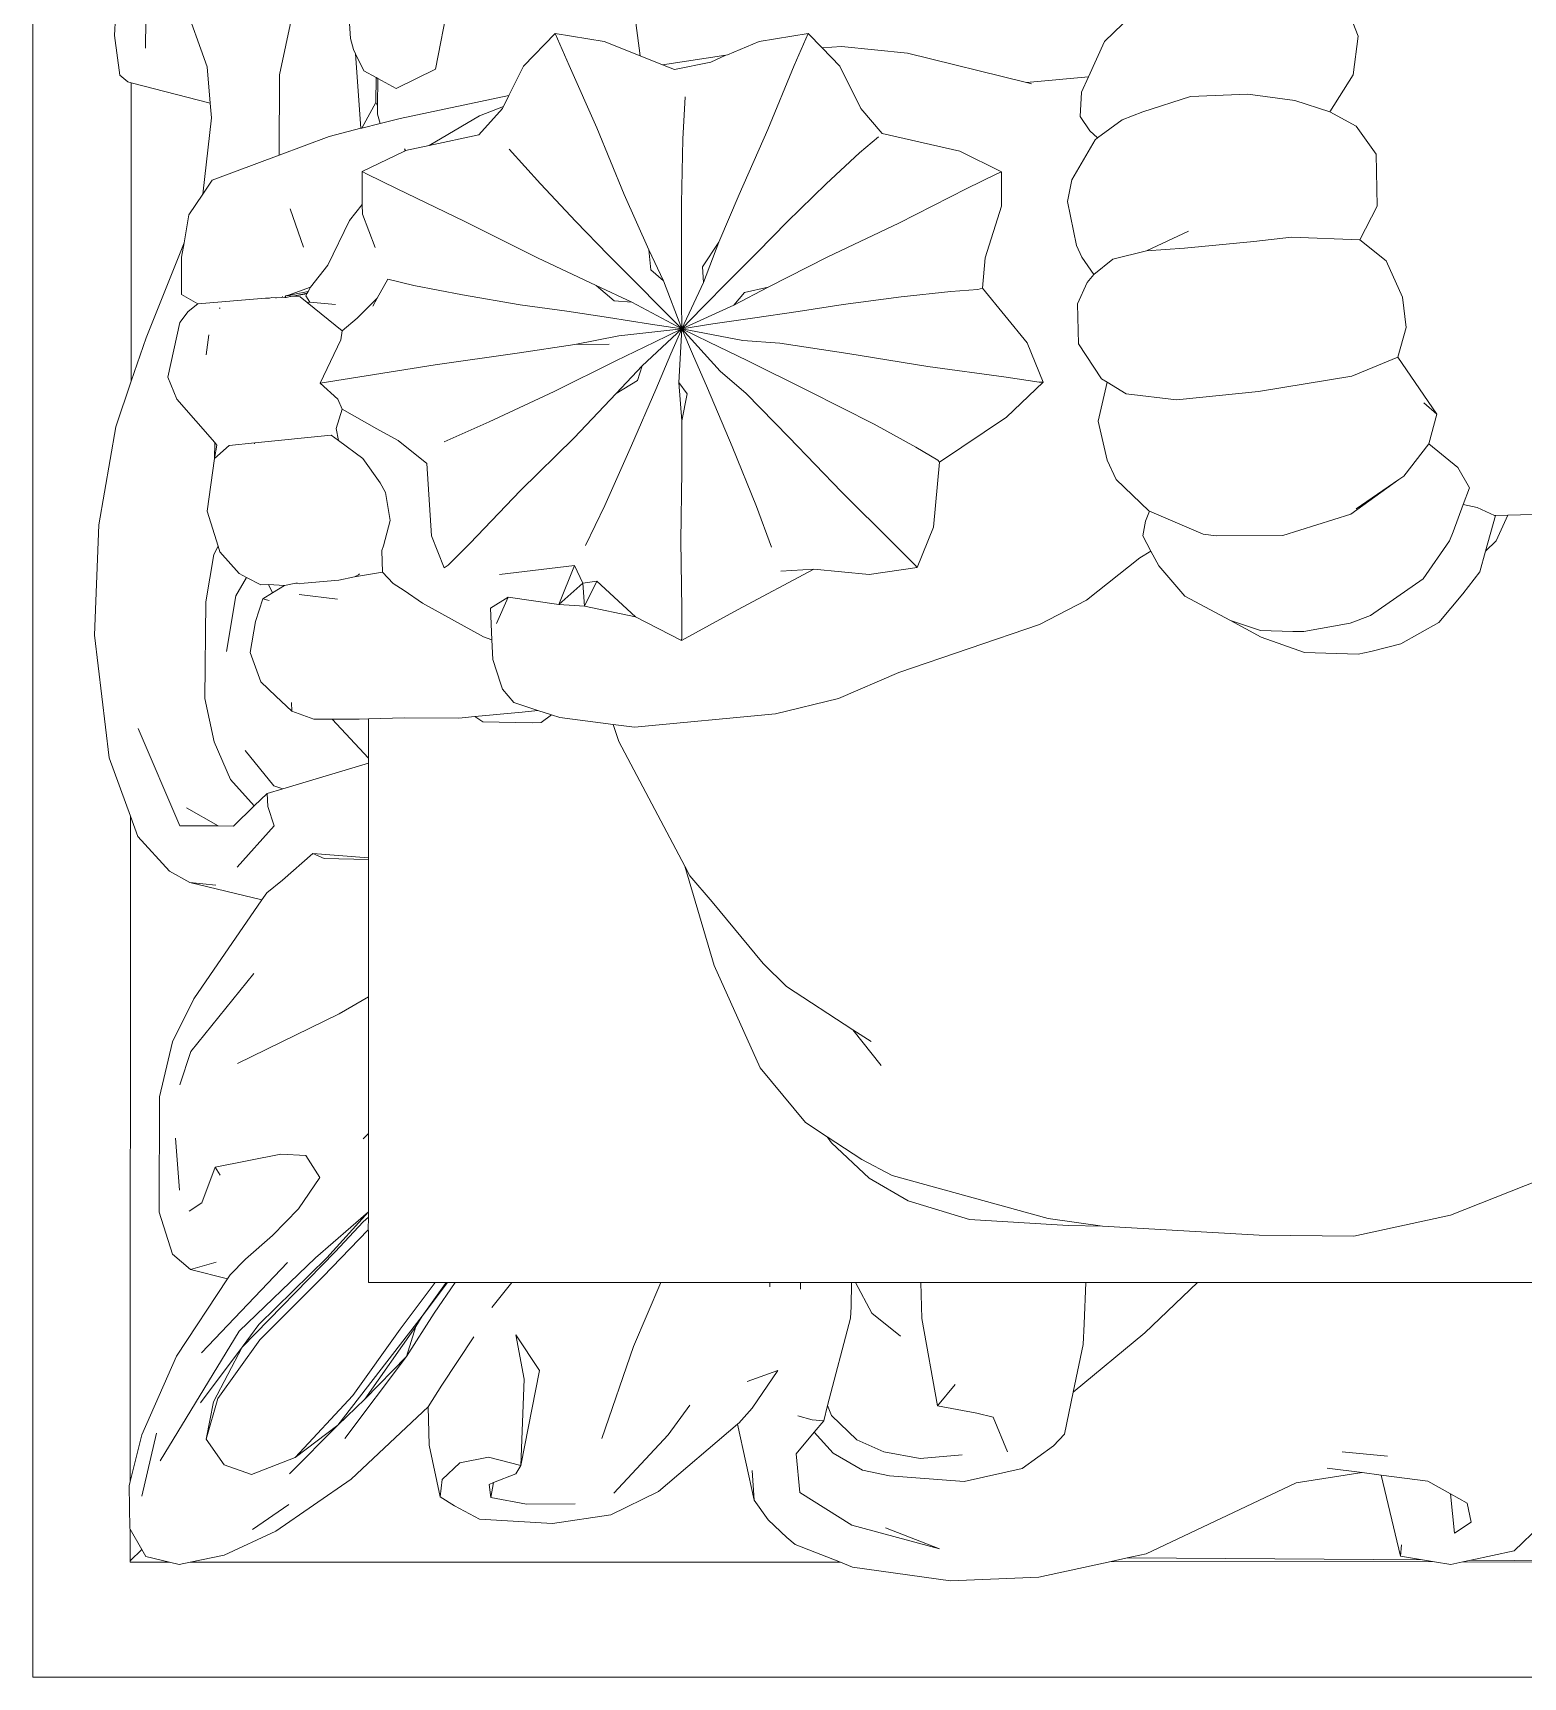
# Model space of a CAD drawing. Header units: millimetres. Extents: x 75500 to 345360, y -224327 to 19532.
# Drawn here: x 129408.6 to 129546.4, y -24511.4 to -24359.4 of the extents above; entities that cross this region are included whole.
import ezdxf

# ---------------------------------------------------------------- set-up
doc = ezdxf.new("R2010")
doc.units = ezdxf.units.MM
doc.header["$LTSCALE"] = 0.01
doc.layers.add('hatch', color=251, linetype='Continuous', lineweight=0)

# ---------------------------------------------------------------- blocks, each defined once
blk = doc.blocks.new('GANESH')
at = {"layer": 'hatch'}
for p, q in [((967172.573, -141110.717), (967172.573, -140963.904)), ((967167.722, -141036.725), (967167.634, -141049.982)), ((967167.722, -141036.725), (967167.705, -141050.319)), ((967123.498, -141048.418), (967123.412, -141045.253)), ((967151.564, -141047.07), (967153.055, -141050.839)), ((967155.906, -141061.525), (967155.906, -141047.399)), ((967167.244, -141048.153), (967166.171, -141047.035)), ((967167.244, -141048.153), (967167.634, -141049.982)), ((967124.585, -141048.906), (967123.498, -141048.418)), ((967123.513, -141048.945), (967123.498, -141048.418)), ((967123.514, -141048.981), (967123.172, -141049.713)), ((967123.513, -141048.945), (967125.013, -141049.357)), ((967123.514, -141048.981), (967123.513, -141048.945)), ((967125.013, -141049.357), (967124.585, -141048.906)), ((967125.013, -141049.357), (967125.897, -141049.6)), ((967122.347, -141050.043), (967121.484, -141050.535)), ((967123.05, -141050.307), (967122.347, -141050.043)), ((967123.172, -141049.713), (967123.05, -141050.307)), ((967125.897, -141049.6), (967126.823, -141050.32)), ((967165.223, -141050.131), (967164.829, -141050.84)), ((967166.023, -141049.974), (967165.223, -141050.131)), ((967166.492, -141050.673), (967166.023, -141049.974)), ((967167.634, -141049.982), (967167.705, -141050.319)), ((967120.484, -141051.759), (967121.484, -141050.535)), ((967124.196, -141050.727), (967123.05, -141050.307)), ((967124.196, -141050.727), (967124.575, -141050.881)), ((967126.18, -141051.994), (967124.575, -141050.881)), ((967128.028, -141051.338), (967126.823, -141050.32)), ((967153.055, -141050.839), (967153.95, -141054.93)), ((967164.829, -141050.84), (967164.293, -141051.805)), ((967166.492, -141050.673), (967164.829, -141050.84)), ((967167.704, -141051.513), (967167.815, -141050.832)), ((967167.705, -141050.319), (967167.815, -141050.832)), ((967119.236, -141051.421), (967116.826, -141053.059)), ((967118.759, -141051.966), (967119.236, -141051.421)), ((967119.236, -141051.421), (967120.484, -141051.759)), ((967128.933, -141052.939), (967128.028, -141051.338)), ((967167.704, -141051.513), (967167.62, -141052.027)), ((967167.704, -141051.513), (967167.687, -141065.177)), ((967120.484, -141051.759), (967121.856, -141052.812)), ((967127.731, -141054.227), (967126.18, -141051.994)), ((967164.293, -141051.805), (967164.038, -141053.77)), ((967167.62, -141052.027), (967167.468, -141052.959)), ((967167.62, -141052.027), (967167.539, -141064.491)), ((967114.293, -141052.864), (967112.754, -141053.565)), ((967115.575, -141052.716), (967114.293, -141052.864)), ((967116.826, -141053.059), (967115.575, -141052.716)), ((967121.997, -141053.02), (967121.856, -141052.812)), ((967121.997, -141053.02), (967123.45, -141055.045)), ((967123.227, -141054.827), (967121.997, -141053.02)), ((967128.933, -141052.939), (967129.253, -141054.209)), ((967164.038, -141053.77), (967167.468, -141052.959)), ((967167.468, -141052.959), (967166.989, -141052.914)), ((967112.754, -141053.565), (967111.866, -141054.665)), ((967116.826, -141053.059), (967117.627, -141055.014)), ((967163.062, -141055.423), (967163.237, -141053.498)), ((967108.249, -141053.984), (967107.063, -141054.824)), ((967110.442, -141053.94), (967108.249, -141053.984)), ((967111.866, -141054.665), (967110.442, -141053.94)), ((967127.731, -141054.227), (967128.058, -141055.073)), ((967129.362, -141054.741), (967129.253, -141054.209)), ((967164.038, -141053.77), (967163.934, -141054.572)), ((967103.268, -141054.738), (967102.435, -141055.064)), ((967104.904, -141054.948), (967103.268, -141054.738)), ((967106.456, -141055.944), (967104.904, -141054.948)), ((967107.063, -141054.824), (967106.456, -141055.944)), ((967111.866, -141054.665), (967111.755, -141057.552)), ((967117.627, -141055.014), (967118.271, -141058.949)), ((967124.359, -141057.923), (967123.45, -141055.045)), ((967128.411, -141057.037), (967128.058, -141055.073)), ((967129.362, -141054.741), (967129.299, -141057.004)), ((967153.91, -141058.919), (967153.95, -141054.93)), ((967163.934, -141054.572), (967163.743, -141056.046)), ((967163.934, -141054.572), (967164.369, -141057.36)), ((967105.984, -141057.416), (967106.456, -141055.944)), ((967128.413, -141057.504), (967128.411, -141057.037)), ((967128.645, -141058.832), (967129.299, -141057.004)), ((967105.984, -141057.416), (967105.719, -141059.398)), ((967111.936, -141059.148), (967111.755, -141057.552)), ((967128.413, -141057.504), (967128.361, -141058.87)), ((967167.367, -141063.701), (967164.369, -141057.36)), ((967124.366, -141060.743), (967124.359, -141057.923)), ((967112.222, -141062.072), (967111.936, -141059.148)), ((967118.623, -141062.413), (967118.271, -141058.949)), ((967128.645, -141058.832), (967127.939, -141060.135)), ((967127.939, -141060.135), (967128.361, -141058.87)), ((967153.529, -141065.545), (967153.91, -141058.919)), ((967105.719, -141059.398), (967105.818, -141061.817)), ((967126.912, -141062.057), (967127.939, -141060.135)), ((967123.322, -141063.553), (967124.299, -141061.293)), ((967124.366, -141060.743), (967124.299, -141061.293)), ((967106.456, -141063.842), (967105.818, -141061.817)), ((967112.339, -141063.675), (967111.504, -141061.912)), ((967125.632, -141063.165), (967126.912, -141062.057)), ((967158.037, -141063.756), (967155.906, -141061.525)), ((967155.906, -141066.241), (967155.906, -141061.525)), ((967112.339, -141063.675), (967112.222, -141062.072)), ((967118.37, -141064.536), (967118.623, -141062.413)), ((967125.632, -141063.165), (967125.013, -141063.492)), ((967106.456, -141063.842), (967106.796, -141064.705)), ((967112.683, -141065.107), (967112.339, -141063.675)), ((967123.31, -141063.582), (967121.99, -141064.957)), ((967123.31, -141063.582), (967123.322, -141063.553)), ((967123.744, -141063.718), (967123.322, -141063.553)), ((967124.364, -141063.836), (967123.744, -141063.718)), ((967125.013, -141063.492), (967124.364, -141063.836)), ((967125.013, -141063.492), (967125.299, -141063.965)), ((967125.299, -141063.965), (967127.085, -141066.213)), ((967160.542, -141066.777), (967158.037, -141063.756)), ((967167.539, -141064.491), (967167.367, -141063.701)), ((967102.742, -141064.684), (967103.487, -141065.456)), ((967107.566, -141065.753), (967106.796, -141064.705)), ((967118.37, -141064.536), (967117.879, -141065.343)), ((967167.687, -141065.177), (967167.539, -141064.491)), ((967104.988, -141066.131), (967103.487, -141065.456)), ((967113.334, -141065.909), (967112.683, -141065.107)), ((967117.879, -141065.343), (967117.736, -141065.579)), ((967119.523, -141065.723), (967117.879, -141065.343)), ((967121.17, -141065.342), (967119.523, -141065.723)), ((967121.17, -141065.342), (967121.99, -141064.957)), ((967167.687, -141065.177), (967168.348, -141068.224)), ((967104.988, -141066.131), (967105.224, -141068.748)), ((967105.638, -141066.423), (967104.988, -141066.131)), ((967107.268, -141066.073), (967106.659, -141066.485)), ((967107.566, -141065.753), (967107.268, -141066.073)), ((967107.642, -141065.856), (967107.566, -141065.753)), ((967107.642, -141065.856), (967109.334, -141066.839)), ((967112.6, -141066.414), (967113.334, -141065.909)), ((967113.672, -141066.18), (967113.334, -141065.909)), ((967114.569, -141066.599), (967113.672, -141066.18)), ((967117.736, -141065.579), (967116.254, -141066.556)), ((967128.115, -141068.194), (967127.085, -141066.213)), ((967153.207, -141067.839), (967153.529, -141065.545)), ((967153.504, -141066.984), (967153.529, -141065.545)), ((967106.659, -141066.485), (967105.638, -141066.423)), ((967109.334, -141066.839), (967110.25, -141067.018)), ((967110.25, -141067.018), (967112.102, -141066.633)), ((967112.6, -141066.414), (967112.102, -141066.633)), ((967114.569, -141066.599), (967116.254, -141066.556)), ((967157.646, -141066.313), (967155.906, -141066.241)), ((967155.906, -141073.208), (967155.906, -141066.241)), ((967158.522, -141066.358), (967157.646, -141066.313)), ((967158.522, -141066.358), (967160.542, -141066.777)), ((967160.542, -141066.777), (967162.31, -141067.143)), ((967153.24, -141071.157), (967153.504, -141066.984)), ((967162.808, -141067.611), (967162.31, -141067.143)), ((967162.808, -141067.611), (967163.76, -141068.932)), ((967117.882, -141068.052), (967116.224, -141068.717)), ((967117.673, -141069.61), (967117.88, -141068.215)), ((967117.88, -141068.215), (967117.882, -141068.052)), ((967119.363, -141069.597), (967117.882, -141068.052)), ((967130.146, -141074.143), (967128.115, -141068.194)), ((967153.207, -141067.839), (967151.383, -141074.421)), ((967168.348, -141068.224), (967168.51, -141071.965)), ((967105.224, -141068.748), (967103.985, -141073.777)), ((967105.276, -141068.534), (967105.224, -141068.748)), ((967116.224, -141068.717), (967113.906, -141070.608)), ((967163.76, -141068.932), (967164.315, -141071.388)), ((967117.215, -141072.911), (967117.673, -141069.61)), ((967119.363, -141069.597), (967121.26, -141072.423)), ((967163.052, -141069.546), (967161.59, -141070.152)), ((967108.992, -141069.812), (967108.125, -141071.565)), ((967110.447, -141069.803), (967108.992, -141069.812)), ((967109.101, -141070.036), (967108.992, -141069.812)), ((967109.705, -141071.27), (967109.101, -141070.036)), ((967110.447, -141069.803), (967112.632, -141070.494)), ((967161.59, -141070.152), (967161.429, -141070.845)), ((967112.632, -141070.494), (967113.906, -141070.608)), ((967113.964, -141070.801), (967113.906, -141070.608)), ((967114.047, -141071.95), (967113.964, -141070.801)), ((967161.429, -141070.845), (967161.112, -141072.51)), ((967108.125, -141071.565), (967107.383, -141074.844)), ((967111.158, -141074.138), (967109.705, -141071.27)), ((967152.46, -141073.747), (967153.24, -141071.157)), ((967161.112, -141072.51), (967160.209, -141071.761)), ((967163.19, -141071.473), (967163.337, -141073.237)), ((967164.315, -141071.388), (967164.075, -141074.535)), ((967114.275, -141074.048), (967114.047, -141071.95)), ((967121.26, -141072.423), (967121.175, -141072.498)), ((967123.997, -141072.678), (967121.26, -141072.423)), ((967167.148, -141072.424), (967166.152, -141076.124)), ((967167.148, -141072.424), (967166.269, -141074.7)), ((967167.922, -141076.096), (967168.51, -141071.965)), ((967116.668, -141076.299), (967117.215, -141072.911)), ((967121.175, -141072.498), (967120.623, -141073.427)), ((967125.71, -141073.361), (967123.997, -141072.678)), ((967155.906, -141073.208), (967157.419, -141073.173)), ((967157.419, -141073.173), (967161.112, -141072.51)), ((967103.985, -141073.777), (967103.706, -141076.569)), ((967120.623, -141073.427), (967119.652, -141075.19)), ((967125.609, -141073.452), (967124.687, -141074.371)), ((967125.71, -141073.361), (967125.609, -141073.452)), ((967125.71, -141073.361), (967126, -141075.396)), ((967151.504, -141075.39), (967152.46, -141073.747)), ((967155.906, -141075.973), (967155.906, -141073.208)), ((967163.055, -141074.77), (967163.337, -141073.237)), ((967112.59, -141077.143), (967111.158, -141074.138)), ((967114.599, -141076.495), (967114.275, -141074.048)), ((967124.687, -141074.371), (967122.513, -141076.565)), ((967130.146, -141074.143), (967131.247, -141076.691)), ((967151.383, -141074.421), (967150.711, -141075.708)), ((967157.206, -141075.284), (967158.172, -141074.066)), ((967164.075, -141074.535), (967163.825, -141075.673)), ((967107.383, -141074.844), (967106.318, -141075.745)), ((967108.2, -141075.805), (967107.514, -141074.994)), ((967119.652, -141075.19), (967118.247, -141077.968)), ((967145.234, -141076.08), (967146.734, -141074.886)), ((967163.055, -141074.77), (967162.544, -141075.921)), ((967106.318, -141075.745), (967104.536, -141076.632)), ((967109.506, -141077.216), (967108.2, -141075.805)), ((967126, -141075.396), (967125.78, -141077.726)), ((967145.234, -141076.08), (967145.731, -141075.316)), ((967149.754, -141077.162), (967150.711, -141075.708)), ((967150.006, -141076.98), (967151.504, -141075.39)), ((967157.206, -141075.284), (967155.906, -141075.973)), ((967162.544, -141075.921), (967161.518, -141076.992)), ((967163.112, -141076.92), (967163.825, -141075.673)), ((967103.706, -141076.569), (967103.765, -141077.38)), ((967104.536, -141076.632), (967103.765, -141077.38)), ((967114.897, -141078.396), (967114.599, -141076.495)), ((967116.227, -141079.163), (967116.668, -141076.299)), ((967122.513, -141076.565), (967120.208, -141078.785)), ((967143.409, -141078.883), (967145.234, -141076.08)), ((967155.906, -141076.136), (967155.906, -141075.973)), ((967156.937, -141076.154), (967155.906, -141076.136)), ((967155.906, -141078.299), (967155.906, -141076.136)), ((967157.407, -141076.176), (967156.937, -141076.154)), ((967157.407, -141076.176), (967161.102, -141077.151)), ((967166.152, -141076.124), (967164.781, -141078.328)), ((967167.722, -141076.611), (967166.977, -141078.523)), ((967167.722, -141076.611), (967167.721, -141104.068)), ((967167.922, -141076.096), (967167.722, -141076.611)), ((967111.107, -141078.859), (967109.506, -141077.216)), ((967113.861, -141079.662), (967112.59, -141077.143)), ((967131.247, -141076.691), (967131.894, -141079.348)), ((967149.15, -141078.08), (967149.754, -141077.162)), ((967149.754, -141077.162), (967150.006, -141076.98)), ((967161.518, -141076.992), (967161.102, -141077.151)), ((967161.102, -141077.151), (967161.751, -141077.307)), ((967161.751, -141077.307), (967161.709, -141077.802)), ((967162.23, -141077.711), (967161.751, -141077.307)), ((967162.23, -141077.711), (967163.112, -141076.92)), ((967103.765, -141077.38), (967103.152, -141077.975)), ((967103.152, -141077.975), (967103.487, -141080.047)), ((967103.376, -141078.07), (967103.152, -141077.975)), ((967118.247, -141077.968), (967116.966, -141080.549)), ((967127.492, -141080.958), (967125.78, -141077.726)), ((967125.78, -141077.726), (967125.86, -141079.12)), ((967161.709, -141077.802), (967161.532, -141078.412)), ((967163.144, -141078.483), (967162.23, -141077.711)), ((967104.504, -141078.561), (967103.376, -141078.07)), ((967107.202, -141079.674), (967104.504, -141078.561)), ((967114.897, -141078.396), (967115.179, -141080.323)), ((967146.838, -141080.001), (967149.15, -141078.08)), ((967156.187, -141078.3), (967155.906, -141078.299)), ((967155.906, -141079.595), (967155.906, -141078.299)), ((967164.781, -141078.328), (967163.144, -141078.483)), ((967166.67, -141078.872), (967166.977, -141078.523)), ((967112.396, -141080.116), (967111.107, -141078.859)), ((967116.114, -141080.735), (967116.227, -141079.163)), ((967118.352, -141080.593), (967120.208, -141078.785)), ((967131.894, -141079.348), (967132.45, -141085.3)), ((967142.43, -141079.866), (967143.409, -141078.883)), ((967160.09, -141080.546), (967159.617, -141079.251)), ((967161.211, -141080.332), (967159.617, -141079.251)), ((967166.67, -141078.872), (967165.927, -141079.666)), ((967103.487, -141080.047), (967104.058, -141081.379)), ((967109.953, -141080.892), (967107.202, -141079.674)), ((967112.396, -141080.116), (967113.584, -141081.301)), ((967113.861, -141079.662), (967114.087, -141080.655)), ((967114.624, -141081.112), (967113.861, -141079.662)), ((967124.853, -141079.513), (967123.137, -141080.154)), ((967139.828, -141082.025), (967142.43, -141079.866)), ((967142.511, -141081.945), (967146.838, -141080.001)), ((967156.086, -141079.589), (967155.906, -141079.595)), ((967155.906, -141084.198), (967155.906, -141079.595)), ((967165.927, -141079.666), (967165.105, -141080.251)), ((967114.624, -141081.112), (967114.087, -141080.655)), ((967115.42, -141081.997), (967115.179, -141080.323)), ((967115.621, -141083.304), (967116.114, -141080.735)), ((967116.966, -141080.549), (967116.186, -141082.154)), ((967117.418, -141081.688), (967118.352, -141080.593)), ((967123.137, -141080.154), (967120.594, -141081.177)), ((967161.842, -141080.9), (967161.211, -141080.332)), ((967161.894, -141080.961), (967165.105, -141080.251)), ((967165.105, -141080.251), (967163.848, -141080.333)), ((967104.058, -141081.379), (967104.063, -141081.448)), ((967104.479, -141084.118), (967104.063, -141081.448)), ((967104.063, -141081.448), (967104.362, -141082.088)), ((967111.964, -141081.739), (967109.953, -141080.892)), ((967114.742, -141082.452), (967113.584, -141081.301)), ((967115.621, -141083.304), (967114.624, -141081.112)), ((967120.594, -141081.177), (967118.136, -141082.227)), ((967127.492, -141080.958), (967128.791, -141083.314)), ((967161.866, -141080.923), (967161.842, -141080.9)), ((967161.894, -141080.961), (967161.866, -141080.923)), ((967164.726, -141084.297), (967161.894, -141080.961)), ((967104.362, -141082.088), (967104.679, -141083.62)), ((967111.964, -141081.739), (967113.005, -141082.434)), ((967113.667, -141082.386), (967111.964, -141081.739)), ((967115.42, -141081.997), (967115.621, -141083.304)), ((967115.621, -141083.304), (967117.418, -141081.688)), ((967116.186, -141082.154), (967115.621, -141083.304)), ((967142.511, -141081.945), (967138.316, -141083.186)), ((967139.828, -141082.025), (967138.731, -141082.966)), ((967113.667, -141082.386), (967113.005, -141082.434)), ((967113.667, -141082.386), (967115.621, -141083.304)), ((967115.621, -141083.304), (967114.742, -141082.452)), ((967116.683, -141082.853), (967115.621, -141083.304)), ((967118.136, -141082.227), (967116.683, -141082.853)), ((967107.614, -141083.258), (967105.831, -141083.159)), ((967110.324, -141083.316), (967107.614, -141083.258)), ((967110.324, -141083.316), (967114.473, -141083.316)), ((967115.621, -141083.304), (967113.606, -141084.088)), ((967115.621, -141083.304), (967114.473, -141083.316)), ((967115.621, -141083.304), (967114.498, -141085.42)), ((967114.749, -141084.185), (967115.621, -141083.304)), ((967115.427, -141084.633), (967115.621, -141083.304)), ((967116.189, -141084.459), (967115.621, -141083.304)), ((967115.621, -141083.304), (967115.918, -141085.973)), ((967117.191, -141084.981), (967115.621, -141083.304)), ((967116.687, -141083.766), (967115.621, -141083.304)), ((967117.898, -141083.427), (967115.621, -141083.304)), ((967117.898, -141083.427), (967118.375, -141083.078)), ((967119.518, -141083.304), (967117.898, -141083.427)), ((967119.518, -141083.304), (967118.375, -141083.078)), ((967121.643, -141083.302), (967119.518, -141083.304)), ((967124.563, -141083.345), (967121.643, -141083.302)), ((967127.454, -141083.304), (967124.563, -141083.345)), ((967128.663, -141083.304), (967127.454, -141083.304)), ((967128.791, -141083.314), (967127.789, -141085.27)), ((967128.791, -141083.314), (967128.663, -141083.304)), ((967133.051, -141085.971), (967138.316, -141083.186)), ((967138.316, -141083.186), (967138.731, -141082.966)), ((967162.344, -141083.889), (967161.092, -141082.971)), ((967104.479, -141084.118), (967104.098, -141085.063)), ((967104.679, -141083.62), (967104.479, -141084.118)), ((967113.606, -141084.088), (967112.286, -141084.7)), ((967113.131, -141084.619), (967113.606, -141084.088)), ((967114.749, -141084.185), (967113.677, -141085.255)), ((967118.192, -141084.411), (967116.687, -141083.766)), ((967158.611, -141085.345), (967155.906, -141084.198)), ((967155.906, -141090.489), (967155.906, -141084.198)), ((967164.806, -141086.176), (967162.344, -141083.889)), ((967109.948, -141085.744), (967112.286, -141084.7)), ((967113.131, -141084.619), (967112.286, -141084.7)), ((967115.153, -141086.4), (967115.427, -141084.633)), ((967116.984, -141086.094), (967116.189, -141084.459)), ((967117.807, -141085.177), (967117.191, -141084.981)), ((967117.191, -141084.981), (967118.353, -141086.078)), ((967120.556, -141085.428), (967118.192, -141084.411)), ((967164.726, -141084.297), (967165.717, -141086.309)), ((967104.098, -141085.063), (967102.705, -141085.243)), ((967104.098, -141085.063), (967103.487, -141086.581)), ((967112.502, -141086.417), (967113.677, -141085.255)), ((967114.498, -141085.42), (967113.797, -141086.928)), ((967114.445, -141086.162), (967114.498, -141085.42)), ((967117.807, -141085.177), (967118.353, -141086.078)), ((967123.093, -141086.561), (967120.556, -141085.428)), ((967127.789, -141085.27), (967126.284, -141086.893)), ((967127.789, -141085.27), (967127.342, -141087.415)), ((967132.333, -141086.2), (967132.45, -141085.3)), ((967162.498, -141086.68), (967158.611, -141085.345)), ((967109.948, -141085.744), (967107.143, -141086.893)), ((967114.445, -141086.162), (967113.797, -141086.928)), ((967116.29, -141087.83), (967115.918, -141085.973)), ((967118.273, -141088.699), (967116.984, -141086.094)), ((967120.226, -141087.857), (967118.353, -141086.078)), ((967132.04, -141088.454), (967132.333, -141086.2)), ((967133.051, -141085.971), (967132.333, -141086.2)), ((967165.717, -141086.309), (967166.087, -141088.771)), ((967103.152, -141088.651), (967103.487, -141086.581)), ((967107.143, -141086.893), (967104.504, -141088.068)), ((967112.502, -141086.417), (967111.098, -141087.79)), ((967112.633, -141089.408), (967113.797, -141086.928)), ((967115.153, -141086.4), (967114.883, -141088.166)), ((967116.279, -141086.382), (967116.29, -141087.83)), ((967124.775, -141087.375), (967123.093, -141086.561)), ((967126.368, -141087.494), (967126.284, -141086.893)), ((967127.342, -141087.415), (967126.284, -141086.893)), ((967126.368, -141087.494), (967125.626, -141087.835)), ((967127.342, -141087.415), (967126.368, -141087.494)), ((967127.272, -141088.503), (967126.368, -141087.494)), ((967127.272, -141088.503), (967127.342, -141087.415)), ((967104.504, -141088.068), (967103.376, -141088.556)), ((967111.098, -141087.79), (967109.509, -141089.278)), ((967114.608, -141090.13), (967114.883, -141088.166)), ((967116.661, -141090.262), (967116.29, -141087.83)), ((967122.46, -141090.121), (967120.226, -141087.857)), ((967125.999, -141091.006), (967125.626, -141087.835)), ((967127.272, -141088.503), (967125.626, -141087.835)), ((967132.04, -141088.454), (967131.927, -141088.806)), ((967165.256, -141087.808), (967165.267, -141089.869)), ((967103.376, -141088.556), (967103.152, -141088.651)), ((967103.152, -141088.651), (967104.536, -141089.995)), ((967119.552, -141091.448), (967118.273, -141088.699)), ((967127.272, -141088.503), (967126.958, -141090.636)), ((967131.927, -141088.806), (967131.74, -141089.387)), ((967132.248, -141089.25), (967131.927, -141088.806)), ((967166.087, -141088.771), (967165.9, -141091.846)), ((967109.509, -141089.278), (967108.038, -141090.603)), ((967111.09, -141092.465), (967112.633, -141089.408)), ((967131.74, -141089.387), (967131.413, -141090.404)), ((967131.74, -141089.387), (967131.818, -141090.047)), ((967132.262, -141089.635), (967132.225, -141091.706)), ((967132.248, -141089.25), (967132.262, -141089.635)), ((967159.627, -141089.322), (967158.115, -141090.317)), ((967163.637, -141090.111), (967159.627, -141089.322)), ((967104.536, -141089.995), (967105.766, -141090.608)), ((967114.192, -141092.568), (967114.608, -141090.13)), ((967117.148, -141093.726), (967116.661, -141090.262)), ((967124.687, -141092.259), (967122.46, -141090.121)), ((967131.413, -141090.404), (967130.846, -141090.879)), ((967132.003, -141092.056), (967131.818, -141090.047)), ((967155.906, -141090.489), (967156.96, -141091.33)), ((967155.906, -141092.879), (967155.906, -141090.489)), ((967159.982, -141089.966), (967158.115, -141090.317)), ((967163.637, -141090.111), (967159.982, -141089.966)), ((967163.637, -141090.111), (967163.288, -141091.475)), ((967163.987, -141090.324), (967163.637, -141090.111)), ((967164.356, -141091.258), (967163.987, -141090.324)), ((967164.987, -141091.373), (967165.267, -141089.869)), ((967105.766, -141090.608), (967106.741, -141095.207)), ((967105.766, -141090.608), (967106.239, -141090.844)), ((967106.239, -141090.844), (967106.634, -141091.855)), ((967106.239, -141090.844), (967106.318, -141090.883)), ((967107.435, -141091.879), (967106.318, -141090.883)), ((967127.421, -141091.393), (967126.958, -141090.636)), ((967128.071, -141091.138), (967126.958, -141090.636)), ((967130.631, -141090.951), (967129.587, -141091.291)), ((967130.631, -141090.951), (967130.846, -141090.879)), ((967107.885, -141093.981), (967106.634, -141091.855)), ((967107.435, -141091.879), (967107.885, -141093.981)), ((967120.399, -141093.349), (967119.552, -141091.448)), ((967128.639, -141091.683), (967127.217, -141094.262)), ((967127.421, -141091.393), (967128.769, -141091.33)), ((967128.639, -141091.683), (967128.769, -141091.33)), ((967128.769, -141091.33), (967129.587, -141091.291)), ((967132.225, -141091.706), (967132.003, -141092.056)), ((967163.288, -141091.475), (967163.519, -141092.683)), ((967164.987, -141091.373), (967164.356, -141091.258)), ((967164.43, -141091.445), (967164.356, -141091.258)), ((967164.987, -141091.373), (967164.43, -141091.445)), ((967165.34, -141092.914), (967165.9, -141091.846)), ((967109.705, -141095.358), (967111.09, -141092.465)), ((967113.79, -141094.622), (967114.192, -141092.568)), ((967125.609, -141093.177), (967124.687, -141092.259)), ((967132.065, -141092.725), (967132.003, -141092.056)), ((967160.247, -141093.438), (967158.193, -141092.096)), ((967104.653, -141093.707), (967101.845, -141093.155)), ((967125.719, -141093.339), (967125.609, -141093.177)), ((967132.065, -141092.725), (967132.051, -141095.026)), ((967155.906, -141092.879), (967157.198, -141093.765)), ((967155.906, -141093.204), (967155.906, -141092.879)), ((967157.327, -141094.273), (967155.906, -141093.204)), ((967155.906, -141093.264), (967155.906, -141093.204)), ((967156.042, -141093.363), (967155.906, -141093.264)), ((967155.906, -141093.721), (967155.906, -141093.264)), ((967164.219, -141093.424), (967163.519, -141092.683)), ((967165.34, -141092.914), (967164.962, -141093.512)), ((967105.473, -141095.373), (967104.653, -141093.707)), ((967107.885, -141093.981), (967108.099, -141094.98)), ((967117.921, -141098.581), (967117.148, -141093.726)), ((967124.375, -141093.881), (967121.313, -141094.081)), ((967124.375, -141093.881), (967125.719, -141093.339)), ((967157.878, -141095.197), (967155.906, -141093.721)), ((967155.906, -141096.546), (967155.906, -141093.721)), ((967157.327, -141094.273), (967156.042, -141093.363)), ((967159.025, -141094.932), (967157.198, -141093.765)), ((967161.159, -141094.026), (967160.247, -141093.438)), ((967162.778, -141093.978), (967161.159, -141094.026)), ((967162.778, -141093.978), (967164.962, -141093.512)), ((967164.962, -141093.512), (967164.219, -141093.424)), ((967113.531, -141095.728), (967113.79, -141094.622)), ((967121.313, -141094.081), (967120.343, -141095.284)), ((967127.217, -141094.262), (967126.684, -141095.031)), ((967161.934, -141097.833), (967157.327, -141094.273)), ((967157.759, -141094.542), (967157.327, -141094.273)), ((967159.025, -141094.932), (967157.759, -141094.542)), ((967157.759, -141094.542), (967160.831, -141096.701)), ((967161.159, -141094.026), (967164.209, -141097.276)), ((967105.473, -141095.373), (967105.054, -141096.145)), ((967106.955, -141096.054), (967106.741, -141095.207)), ((967108.099, -141094.98), (967108.025, -141095.025)), ((967108.126, -141095.023), (967108.099, -141094.98)), ((967108.989, -141096.814), (967108.126, -141095.023)), ((967109.101, -141096.59), (967109.705, -141095.358)), ((967120.343, -141095.284), (967119.849, -141096.191)), ((967126.684, -141095.031), (967126.376, -141095.505)), ((967132.051, -141095.026), (967132.095, -141096.546)), ((967160.681, -141097.203), (967157.878, -141095.197)), ((967159.025, -141094.932), (967162.499, -141097.536)), ((967159.025, -141094.932), (967160.831, -141096.701)), ((967106.556, -141096.158), (967106.955, -141096.054)), ((967107.148, -141096.819), (967106.955, -141096.054)), ((967113.531, -141095.728), (967114.329, -141096.168)), ((967121.104, -141096.775), (967122.136, -141096.05)), ((967122.543, -141095.819), (967122.136, -141096.05)), ((967123.718, -141095.621), (967122.543, -141095.819)), ((967124.789, -141095.901), (967123.718, -141095.621)), ((967124.985, -141095.975), (967124.789, -141095.901)), ((967125.9, -141095.945), (967124.985, -141095.975)), ((967126.376, -141095.505), (967125.9, -141095.945)), ((967126.099, -141097.136), (967125.9, -141095.945)), ((967104.014, -141097.089), (967104.733, -141096.735)), ((967105.018, -141096.21), (967104.733, -141096.735)), ((967105.054, -141096.145), (967105.018, -141096.21)), ((967106.062, -141096.224), (967105.018, -141096.21)), ((967105.054, -141096.145), (967106.208, -141096.155)), ((967106.208, -141096.155), (967106.062, -141096.224)), ((967107.148, -141096.819), (967106.062, -141096.224)), ((967106.208, -141096.155), (967106.556, -141096.158)), ((967108.989, -141096.814), (967109.101, -141096.59)), ((967112.191, -141096.266), (967110.787, -141096.798)), ((967115.176, -141097.019), (967114.329, -141096.168)), ((967114.329, -141096.168), (967114.667, -141096.355)), ((967119.849, -141096.191), (967119.026, -141097.654)), ((967121.104, -141096.775), (967120.343, -141097.807)), ((967132.095, -141096.546), (967132.107, -141096.94)), ((967133.758, -141096.546), (967132.095, -141096.546)), ((967133.758, -141096.546), (967132.111, -141098.075)), ((967133.966, -141096.546), (967133.758, -141096.546)), ((967133.966, -141096.546), (967135.05, -141100.165)), ((967137.968, -141096.546), (967133.966, -141096.546)), ((967137.78, -141098.898), (967137.968, -141096.546)), ((967138.045, -141096.546), (967137.968, -141096.546)), ((967137.999, -141098.418), (967138.045, -141096.546)), ((967143.834, -141096.546), (967138.045, -141096.546)), ((967144.556, -141097.776), (967143.834, -141096.546)), ((967149.607, -141096.546), (967143.834, -141096.546)), ((967149.607, -141096.546), (967149.841, -141096.77)), ((967152.922, -141096.546), (967149.607, -141096.546)), ((967154.867, -141098.296), (967152.922, -141096.546)), ((967152.922, -141096.546), (967154.867, -141098.777)), ((967152.922, -141096.546), (967153.139, -141096.546)), ((967153.139, -141096.546), (967153.344, -141096.759)), ((967153.139, -141096.546), (967153.677, -141096.557)), ((967153.344, -141096.759), (967154.604, -141097.954)), ((967153.715, -141096.546), (967153.677, -141096.557)), ((967153.677, -141096.557), (967155.666, -141098.465)), ((967153.715, -141096.546), (967155.906, -141096.546)), ((967160.831, -141096.701), (967161.934, -141097.833)), ((967103.358, -141097.301), (967101.89, -141097.396)), ((967103.824, -141097.17), (967103.358, -141097.301)), ((967103.824, -141097.17), (967104.014, -141097.089)), ((967107.158, -141096.858), (967104.014, -141097.089)), ((967107.158, -141096.858), (967107.148, -141096.819)), ((967107.499, -141098.208), (967107.158, -141096.858)), ((967110.381, -141096.802), (967108.989, -141096.814)), ((967110.787, -141096.798), (967110.381, -141096.802)), ((967110.381, -141096.802), (967111.053, -141097.346)), ((967112.933, -141098.262), (967111.053, -141097.346)), ((967115.71, -141097.657), (967115.176, -141097.019)), ((967125.981, -141096.922), (967126.013, -141096.968)), ((967126.099, -141097.136), (967126.013, -141096.968)), ((967126.238, -141097.792), (967126.099, -141097.136)), ((967132.111, -141098.075), (967132.107, -141096.94)), ((967163.3, -141099.633), (967160.681, -141097.203)), ((967166.402, -141100.452), (967164.209, -141097.276)), ((967114.604, -141097.938), (967114.499, -141099.021)), ((967114.518, -141099.137), (967115.71, -141097.657)), ((967116.094, -141097.713), (967115.71, -141097.657)), ((967117.921, -141098.581), (967116.094, -141097.713)), ((967118.598, -141097.834), (967117.921, -141098.581)), ((967119.026, -141097.654), (967118.598, -141097.834)), ((967119.841, -141097.908), (967119.026, -141097.654)), ((967119.841, -141097.908), (967120.343, -141097.807)), ((967120.343, -141097.807), (967120.115, -141098.116)), ((967120.115, -141098.116), (967120.444, -141101.337)), ((967126.375, -141099.259), (967126.238, -141097.792)), ((967127.045, -141097.843), (967126.849, -141099.474)), ((967132.113, -141098.847), (967132.111, -141098.075)), ((967146.652, -141102.071), (967144.556, -141097.776)), ((967158.638, -141101.873), (967154.604, -141097.954)), ((967161.934, -141097.833), (967163.3, -141099.633)), ((967161.934, -141097.833), (967163.99, -141099.878)), ((967107.499, -141098.208), (967108.293, -141100.317)), ((967113.873, -141098.995), (967112.933, -141098.262)), ((967132.113, -141098.847), (967131.777, -141099.773)), ((967137.999, -141098.418), (967137.78, -141098.898)), ((967151.474, -141098.599), (967150.548, -141099.184)), ((967152.787, -141099.496), (967151.474, -141098.599)), ((967157.684, -141101.179), (967154.867, -141098.296)), ((967157.956, -141102.006), (967154.867, -141098.777)), ((967158.33, -141101.132), (967155.666, -141098.465)), ((967112.175, -141099.288), (967110.555, -141099.849)), ((967113.873, -141098.995), (967114.225, -141099.964)), ((967113.873, -141098.995), (967114.055, -141099.092)), ((967114.167, -141099.659), (967114.055, -141099.092)), ((967114.055, -141099.092), (967114.12, -141099.126)), ((967114.251, -141099.717), (967114.12, -141099.126)), ((967114.12, -141099.126), (967114.154, -141099.144)), ((967114.154, -141099.144), (967114.251, -141099.717)), ((967114.154, -141099.144), (967114.234, -141099.186)), ((967114.499, -141099.021), (967114.234, -141099.186)), ((967114.28, -141099.433), (967114.251, -141099.717)), ((967114.28, -141099.433), (967114.518, -141099.137)), ((967114.518, -141099.137), (967114.499, -141099.021)), ((967126.375, -141099.259), (967126.396, -141099.443)), ((967126.396, -141099.443), (967126.375, -141099.542)), ((967126.375, -141099.542), (967126.375, -141099.607)), ((967138.914, -141100.169), (967137.78, -141098.898)), ((967150.548, -141099.184), (967150.492, -141100.244)), ((967153.924, -141100.591), (967152.787, -141099.496)), ((967102.389, -141099.768), (967104.893, -141100.3)), ((967114.167, -141099.659), (967114.225, -141099.964)), ((967114.225, -141099.964), (967114.223, -141099.993)), ((967114.223, -141099.993), (967114.239, -141100.035)), ((967114.244, -141099.781), (967114.225, -141099.964)), ((967114.239, -141100.035), (967114.3, -141100.076)), ((967114.251, -141099.717), (967114.244, -141099.781)), ((967114.244, -141099.781), (967114.301, -141100.013)), ((967114.291, -141100.171), (967114.265, -141100.167)), ((967114.3, -141100.076), (967114.291, -141100.171)), ((967114.291, -141100.171), (967114.308, -141100.209)), ((967114.3, -141100.076), (967114.301, -141100.013)), ((967114.316, -141100.431), (967114.308, -141100.209)), ((967126.375, -141099.607), (967126.472, -141100.088)), ((967126.472, -141100.088), (967126.42, -141100.765)), ((967126.472, -141100.088), (967126.778, -141100.594)), ((967131.135, -141100.451), (967131.777, -141099.773)), ((967131.777, -141099.773), (967131.409, -141099.798)), ((967135.05, -141100.165), (967134.929, -141100.536)), ((967135.05, -141100.165), (967135.246, -141100.82)), ((967138.914, -141100.169), (967139.451, -141100.839)), ((967151.041, -141103.011), (967150.492, -141100.244)), ((967155.066, -141099.962), (967158.87, -141103.591)), ((967164.017, -141101.481), (967163.3, -141099.633)), ((967166.34, -141101.435), (967165.285, -141099.9)), ((967104.893, -141100.3), (967108.293, -141100.317)), ((967108.293, -141100.317), (967109.355, -141103.138)), ((967114.318, -141100.465), (967114.3, -141100.619)), ((967114.327, -141100.723), (967114.3, -141100.619)), ((967114.318, -141100.465), (967114.316, -141100.431)), ((967114.327, -141100.723), (967114.333, -141100.89)), ((967114.574, -141103.744), (967114.333, -141100.89)), ((967126.42, -141100.765), (967126.778, -141100.594)), ((967126.42, -141100.765), (967126.442, -141101.092)), ((967126.778, -141100.594), (967127.024, -141100.999)), ((967127.105, -141100.74), (967127.024, -141100.999)), ((967131.135, -141100.451), (967130.538, -141101.081)), ((967134.929, -141100.536), (967133.43, -141101.743)), ((967135.808, -141100.786), (967135.246, -141100.82)), ((967135.246, -141100.82), (967135.776, -141101.367)), ((967136.618, -141100.526), (967135.808, -141100.786)), ((967138.359, -141102.092), (967136.618, -141100.526)), ((967139.451, -141100.839), (967139.745, -141101.042)), ((967154.924, -141101.732), (967153.924, -141100.591)), ((967167.42, -141102.633), (967166.402, -141100.452)), ((967120.444, -141101.337), (967120.487, -141101.358)), ((967120.444, -141101.337), (967120.555, -141102.427)), ((967126.127, -141101.7), (967126.442, -141101.092)), ((967127.024, -141100.999), (967127.989, -141101.314)), ((967127.989, -141101.314), (967129.295, -141101.541)), ((967129.295, -141101.541), (967130.538, -141101.081)), ((967134.657, -141102.363), (967135.776, -141101.367)), ((967135.776, -141101.367), (967136.625, -141102.243)), ((967139.745, -141101.042), (967139.015, -141104.087)), ((967139.745, -141101.042), (967142.933, -141103.247)), ((967146.149, -141104.042), (967142.856, -141101.38)), ((967158.638, -141101.873), (967157.684, -141101.179)), ((967160.808, -141102.899), (967158.33, -141101.132)), ((967164.017, -141101.481), (967163.604, -141102.633)), ((967125.967, -141102.009), (967125.044, -141102.819)), ((967125.967, -141102.009), (967126.127, -141101.7)), ((967126.901, -141102.147), (967126.127, -141101.7)), ((967129.254, -141102.541), (967126.901, -141102.147)), ((967136.625, -141102.243), (967136.623, -141102.886)), ((967154.924, -141101.732), (967155.578, -141102.38)), ((967163.432, -141105.338), (967157.956, -141102.006)), ((967160.942, -141103.084), (967158.638, -141101.873)), ((967160.989, -141103.633), (967158.638, -141101.873)), ((967114.754, -141102.811), (967114.757, -141102.842)), ((967118.602, -141104.637), (967120.429, -141103.037)), ((967120.429, -141103.037), (967120.535, -141102.943)), ((967120.429, -141103.037), (967121.107, -141103.039)), ((967121.107, -141103.039), (967120.535, -141102.943)), ((967121.107, -141103.039), (967120.555, -141102.427)), ((967121.107, -141103.039), (967123.333, -141103.352)), ((967124.809, -141102.892), (967123.333, -141103.352)), ((967125.044, -141102.819), (967124.809, -141102.892)), ((967124.809, -141102.892), (967125.153, -141103.078)), ((967133.075, -141103.064), (967134.657, -141102.363)), ((967136.623, -141102.886), (967135.859, -141104.227)), ((967136.623, -141102.886), (967136.619, -141104.504)), ((967139.015, -141104.087), (967139.13, -141102.99)), ((967151.373, -141102.802), (967151.041, -141103.011)), ((967152.542, -141103.581), (967151.041, -141103.011)), ((967155.361, -141104.064), (967155.042, -141102.981)), ((967155.748, -141102.493), (967155.361, -141104.064)), ((967155.748, -141102.493), (967155.578, -141102.38)), ((967159.012, -141104.646), (967155.748, -141102.493)), ((967160.808, -141102.899), (967162.525, -141103.393)), ((967163.604, -141102.633), (967162.525, -141103.393)), ((967167.721, -141104.068), (967167.42, -141102.633)), ((967101.774, -141104.358), (967104.564, -141103.35)), ((967106.09, -141103.225), (967104.564, -141103.35)), ((967106.09, -141103.225), (967105.234, -141106.566)), ((967106.715, -141103.174), (967106.09, -141103.225)), ((967106.715, -141103.174), (967109.935, -141103.535)), ((967109.935, -141103.535), (967109.355, -141103.138)), ((967110.808, -141104.131), (967109.935, -141103.535)), ((967116.727, -141103.395), (967115.883, -141103.278)), ((967125.153, -141103.078), (967127.161, -141103.412)), ((967131.237, -141103.453), (967127.161, -141103.412)), ((967131.237, -141103.453), (967133.075, -141103.064)), ((967142.933, -141103.247), (967143.922, -141103.912)), ((967152.542, -141103.581), (967152.888, -141104.113)), ((967162.525, -141103.393), (967160.942, -141103.084)), ((967111.996, -141104.331), (967110.808, -141104.131)), ((967116.008, -141105.937), (967111.996, -141104.331)), ((967112.607, -141104.434), (967111.996, -141104.331)), ((967114.178, -141104.434), (967114.574, -141103.744)), ((967114.898, -141104.153), (967114.574, -141103.744)), ((967114.898, -141104.153), (967115.354, -141104.507)), ((967138.539, -141104.944), (967139.015, -141104.087)), ((967143.922, -141103.912), (967145.742, -141104.814)), ((967147.551, -141104.511), (967146.149, -141104.042)), ((967154.705, -141104.823), (967155.361, -141104.064)), ((967167.818, -141104.531), (967167.721, -141104.068)), ((967114.178, -141104.434), (967112.607, -141104.434)), ((967115.354, -141104.507), (967117.67, -141105.01)), ((967118.602, -141104.637), (967117.67, -141105.01)), ((967136.619, -141104.504), (967132.511, -141106.273)), ((967138.539, -141104.944), (967137.071, -141106.287)), ((967145.742, -141104.814), (967148.064, -141105.364)), ((967152.003, -141104.519), (967149.803, -141104.693)), ((967152.94, -141105.38), (967154.705, -141104.823)), ((967162.333, -141106.119), (967159.012, -141104.646)), ((967167.484, -141105.939), (967167.721, -141104.939)), ((967167.721, -141104.939), (967167.72, -141106.602)), ((967167.721, -141104.939), (967167.818, -141104.531)), ((967152.94, -141105.38), (967148.064, -141105.364)), ((967164.931, -141106.119), (967162.272, -141105.494)), ((967103.776, -141105.962), (967102.579, -141105.947)), ((967117.842, -141106.563), (967116.008, -141105.937)), ((967136.215, -141106.596), (967137.071, -141106.287)), ((967164.316, -141106.601), (967162.333, -141106.119)), ((967167.182, -141106.111), (967166.321, -141106.601)), ((967167.484, -141105.939), (967167.182, -141106.111)), ((967167.661, -141106.602), (967167.182, -141106.111)), ((967103.232, -141107.275), (967100.588, -141107.119)), ((967103.232, -141107.275), (967104.914, -141107.04)), ((967104.914, -141107.04), (967105.197, -141106.71)), ((967105.234, -141106.566), (967105.197, -141106.71)), ((967117.842, -141106.563), (967105.234, -141106.566)), ((967119.76, -141107.218), (967117.842, -141106.563)), ((967133.742, -141107.488), (967136.215, -141106.596)), ((967164.316, -141106.601), (967136.215, -141106.596)), ((967164.49, -141106.643), (967164.316, -141106.601)), ((967166.291, -141106.619), (967164.49, -141106.643)), ((967166.321, -141106.601), (967166.291, -141106.619)), ((967166.321, -141106.601), (967167.595, -141106.601)), ((967167.661, -141106.602), (967167.595, -141106.601)), ((967167.661, -141106.602), (967167.72, -141106.602)), ((967123.908, -141107.93), (967119.76, -141107.218)), ((967133.742, -141107.488), (967128.56, -141108.113)), ((967123.908, -141107.93), (967128.56, -141108.113)), ((966931.471, -141110.717), (967172.573, -141110.717))]:
    blk.add_line(p, q, dxfattribs=at)

msp = doc.modelspace()

# ---------------------------------------------------------------- block references
at = {"layer": 'hatch', "xscale": 2.188908227956443, "yscale": 2.188908227956443, "zscale": 2.188908227956443, "rotation": 270}
msp.add_blockref('GANESH', (438286.99, 2092540.63), dxfattribs=at)

doc.saveas('drawing.dxf')
